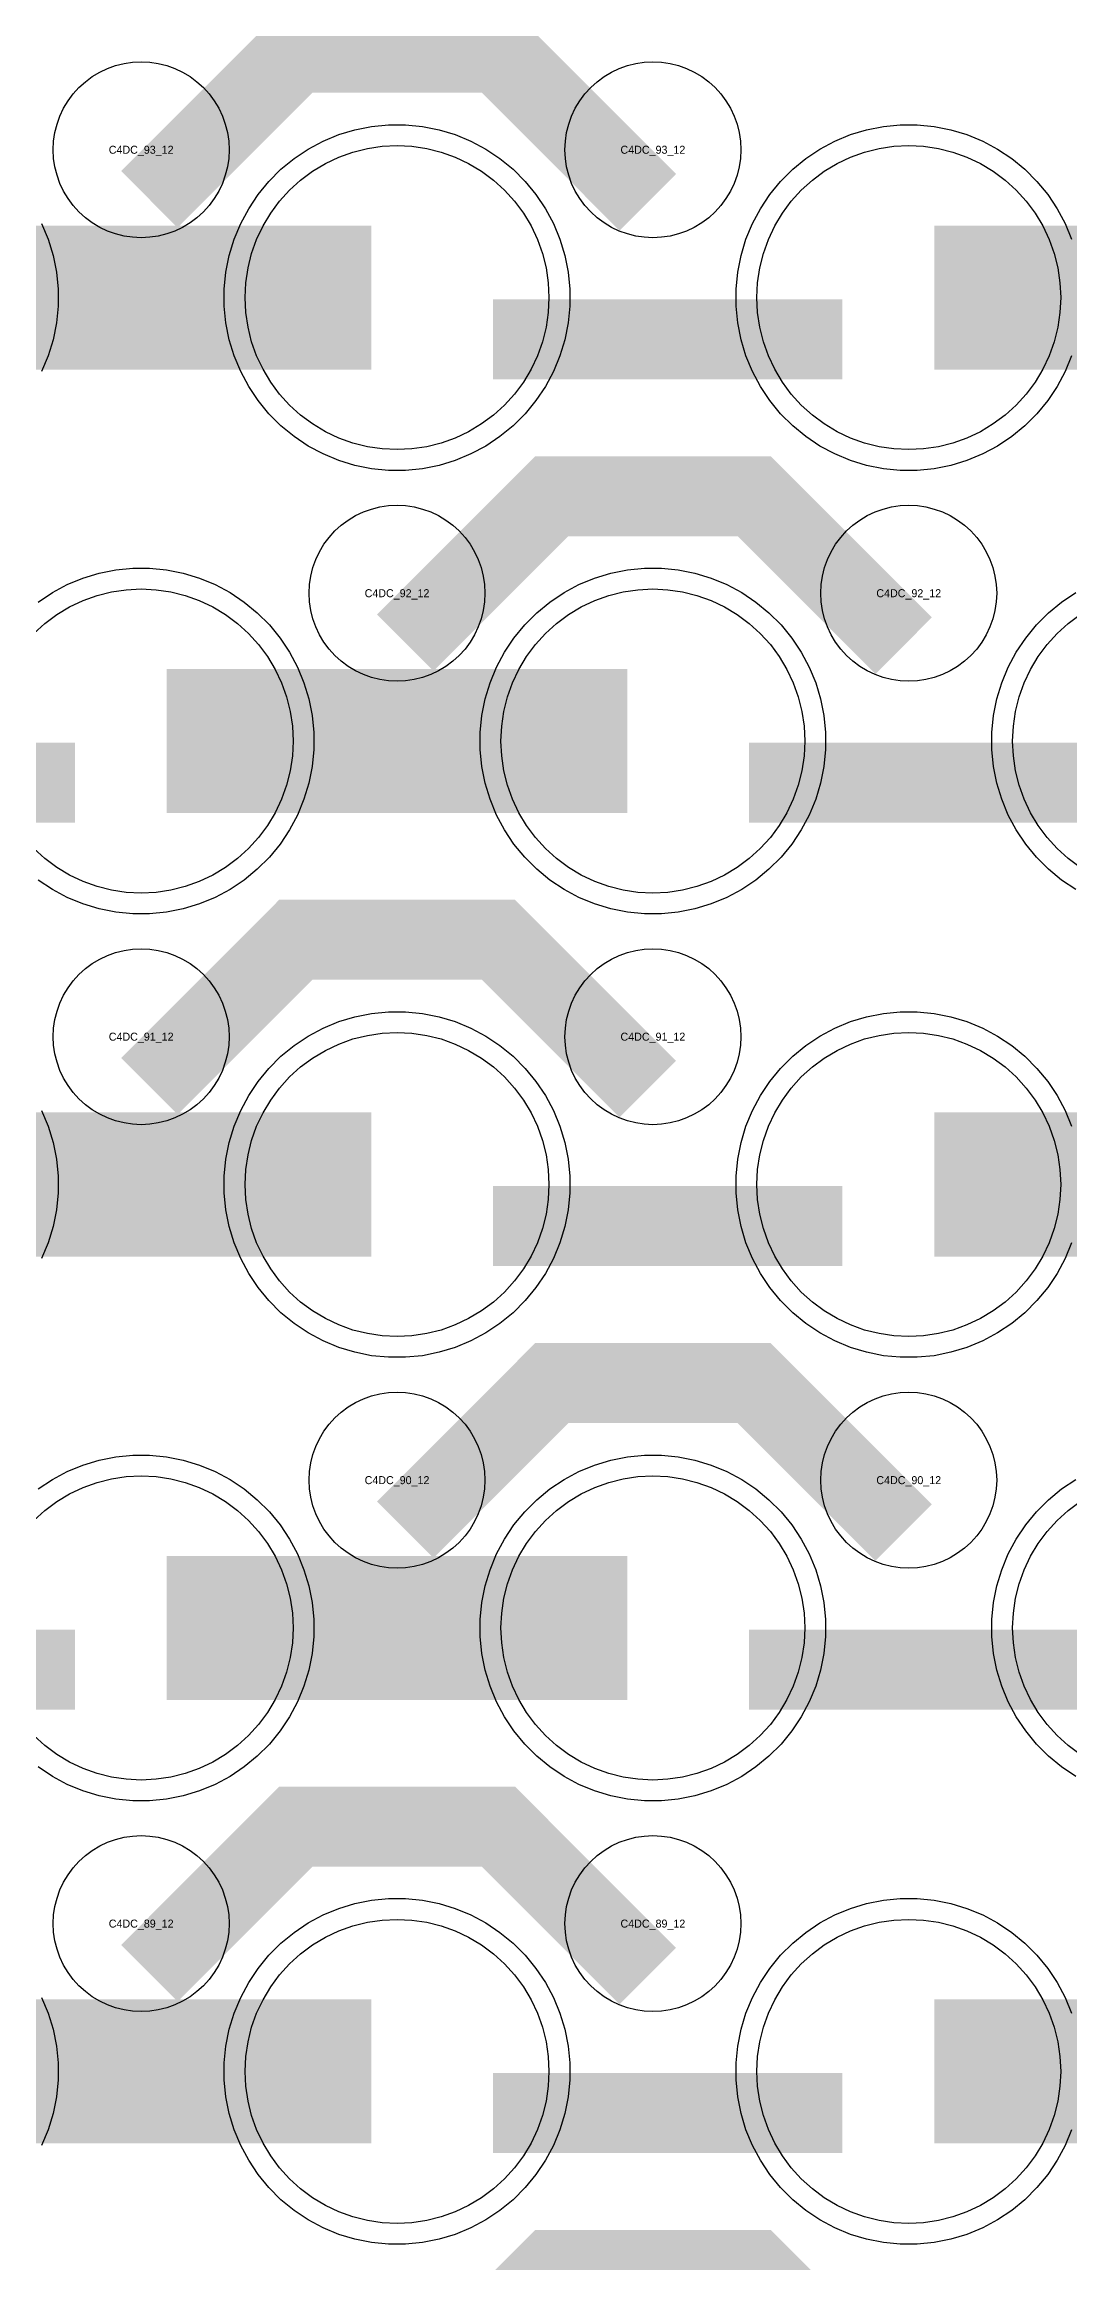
# Model space of a CAD drawing. Extents: x -11880 to 11880, y -14992 to 14992.
# Drawn here: x -8190 to -7870, y -2567 to -1874 of the extents above; entities that cross this region are included whole.
import ezdxf
from ezdxf.enums import TextEntityAlignment as Align

# ---------------------------------------------------------------- set-up
doc = ezdxf.new("R2010")
doc.units = 0
doc.header["$MEASUREMENT"] = 0
for name, color, linetype in [('GDS_775_DT_237', 138, 'CONTINUOUS'), ('RDL1_FS', 34, 'CONTINUOUS'), ('RDL_BS', 160, 'CONTINUOUS')]:
    doc.layers.add(name, color=color, linetype=linetype)

msp = doc.modelspace()

# ---------------------------------------------------------------- linework, layer by layer
at = {"layer": 'RDL1_FS'}
for points in [[(-8080, -2000.614), (-8084.657, -2000.385), (-8089.268, -1999.701), (-8093.791, -1998.569), (-8098.181, -1996.997), (-8102.395, -1995.005), (-8106.395, -1992.607), (-8110.14, -1989.829), (-8113.594, -1986.699), (-8116.724, -1983.245), (-8119.502, -1979.5), (-8121.9, -1975.5), (-8123.892, -1971.286), (-8125.464, -1966.896), (-8126.596, -1962.373), (-8127.28, -1957.762), (-8127.509, -1953.105), (-8127.28, -1948.448), (-8126.596, -1943.837), (-8125.464, -1939.314), (-8123.892, -1934.924), (-8121.9, -1930.71), (-8119.502, -1926.71), (-8116.724, -1922.965), (-8113.594, -1919.511), (-8110.14, -1916.381), (-8106.395, -1913.603), (-8102.395, -1911.205), (-8098.181, -1909.213), (-8093.791, -1907.641), (-8089.268, -1906.509), (-8084.657, -1905.825), (-8080, -1905.596), (-8075.343, -1905.825), (-8070.732, -1906.509), (-8066.209, -1907.641), (-8061.819, -1909.213), (-8057.605, -1911.205), (-8053.605, -1913.603), (-8049.86, -1916.381), (-8046.406, -1919.511), (-8043.276, -1922.965), (-8040.498, -1926.71), (-8038.1, -1930.71), (-8036.108, -1934.924), (-8034.536, -1939.314), (-8033.404, -1943.837), (-8032.72, -1948.448), (-8032.491, -1953.105), (-8032.72, -1957.762), (-8033.404, -1962.373), (-8034.536, -1966.896), (-8036.108, -1971.286), (-8038.1, -1975.5), (-8040.498, -1979.5), (-8043.276, -1983.245), (-8046.406, -1986.699), (-8049.86, -1989.829), (-8053.605, -1992.607), (-8057.605, -1995.005), (-8061.819, -1996.997), (-8066.209, -1998.569), (-8070.732, -1999.701), (-8075.343, -2000.385)], [(-7920, -2000.614), (-7924.657, -2000.385), (-7929.268, -1999.701), (-7933.791, -1998.569), (-7938.181, -1996.997), (-7942.395, -1995.005), (-7946.395, -1992.607), (-7950.14, -1989.829), (-7953.594, -1986.699), (-7956.724, -1983.245), (-7959.502, -1979.5), (-7961.9, -1975.5), (-7963.892, -1971.286), (-7965.464, -1966.896), (-7966.596, -1962.373), (-7967.28, -1957.762), (-7967.509, -1953.105), (-7967.28, -1948.448), (-7966.596, -1943.837), (-7965.464, -1939.314), (-7963.892, -1934.924), (-7961.9, -1930.71), (-7959.502, -1926.71), (-7956.724, -1922.965), (-7953.594, -1919.511), (-7950.14, -1916.381), (-7946.395, -1913.603), (-7942.395, -1911.205), (-7938.181, -1909.213), (-7933.791, -1907.641), (-7929.268, -1906.509), (-7924.657, -1905.825), (-7920, -1905.596), (-7915.343, -1905.825), (-7910.732, -1906.509), (-7906.209, -1907.641), (-7901.819, -1909.213), (-7897.605, -1911.205), (-7893.605, -1913.603), (-7889.86, -1916.381), (-7886.406, -1919.511), (-7883.276, -1922.965), (-7880.498, -1926.71), (-7878.1, -1930.71), (-7876.108, -1934.924), (-7874.536, -1939.314), (-7873.404, -1943.837), (-7872.72, -1948.448), (-7872.491, -1953.105), (-7872.72, -1957.762), (-7873.404, -1962.373), (-7874.536, -1966.896), (-7876.108, -1971.286), (-7878.1, -1975.5), (-7880.498, -1979.5), (-7883.276, -1983.245), (-7886.406, -1986.699), (-7889.86, -1989.829), (-7893.605, -1992.607), (-7897.605, -1995.005), (-7901.819, -1996.997), (-7906.209, -1998.569), (-7910.732, -1999.701), (-7915.343, -2000.385)], [(-8000, -2139.179), (-8004.657, -2138.95), (-8009.268, -2138.266), (-8013.791, -2137.134), (-8018.181, -2135.562), (-8022.395, -2133.57), (-8026.395, -2131.172), (-8030.14, -2128.394), (-8033.594, -2125.264), (-8036.724, -2121.81), (-8039.502, -2118.065), (-8041.9, -2114.065), (-8043.892, -2109.851), (-8045.464, -2105.461), (-8046.596, -2100.938), (-8047.28, -2096.327), (-8047.509, -2091.67), (-8047.28, -2087.013), (-8046.596, -2082.402), (-8045.464, -2077.879), (-8043.892, -2073.489), (-8041.9, -2069.275), (-8039.502, -2065.275), (-8036.724, -2061.53), (-8033.594, -2058.076), (-8030.14, -2054.946), (-8026.395, -2052.168), (-8022.395, -2049.77), (-8018.181, -2047.778), (-8013.791, -2046.206), (-8009.268, -2045.074), (-8004.657, -2044.39), (-8000, -2044.161), (-7995.343, -2044.39), (-7990.732, -2045.074), (-7986.209, -2046.206), (-7981.819, -2047.778), (-7977.605, -2049.77), (-7973.605, -2052.168), (-7969.86, -2054.946), (-7966.406, -2058.076), (-7963.276, -2061.53), (-7960.498, -2065.275), (-7958.1, -2069.275), (-7956.108, -2073.489), (-7954.536, -2077.879), (-7953.404, -2082.402), (-7952.72, -2087.013), (-7952.491, -2091.67), (-7952.72, -2096.327), (-7953.404, -2100.938), (-7954.536, -2105.461), (-7956.108, -2109.851), (-7958.1, -2114.065), (-7960.498, -2118.065), (-7963.276, -2121.81), (-7966.406, -2125.264), (-7969.86, -2128.394), (-7973.605, -2131.172), (-7977.605, -2133.57), (-7981.819, -2135.562), (-7986.209, -2137.134), (-7990.732, -2138.266), (-7995.343, -2138.95)], [(-8080, -2554.869), (-8084.657, -2554.64), (-8089.268, -2553.956), (-8093.791, -2552.824), (-8098.181, -2551.252), (-8102.395, -2549.26), (-8106.395, -2546.862), (-8110.14, -2544.084), (-8113.594, -2540.954), (-8116.724, -2537.5), (-8119.502, -2533.755), (-8121.9, -2529.755), (-8123.892, -2525.541), (-8125.464, -2521.151), (-8126.596, -2516.628), (-8127.28, -2512.017), (-8127.509, -2507.36), (-8127.28, -2502.703), (-8126.596, -2498.092), (-8125.464, -2493.569), (-8123.892, -2489.179), (-8121.9, -2484.965), (-8119.502, -2480.965), (-8116.724, -2477.22), (-8113.594, -2473.766), (-8110.14, -2470.636), (-8106.395, -2467.858), (-8102.395, -2465.46), (-8098.181, -2463.468), (-8093.791, -2461.896), (-8089.268, -2460.764), (-8084.657, -2460.08), (-8080, -2459.851), (-8075.343, -2460.08), (-8070.732, -2460.764), (-8066.209, -2461.896), (-8061.819, -2463.468), (-8057.605, -2465.46), (-8053.605, -2467.858), (-8049.86, -2470.636), (-8046.406, -2473.766), (-8043.276, -2477.22), (-8040.498, -2480.965), (-8038.1, -2484.965), (-8036.108, -2489.179), (-8034.536, -2493.569), (-8033.404, -2498.092), (-8032.72, -2502.703), (-8032.491, -2507.36), (-8032.72, -2512.017), (-8033.404, -2516.628), (-8034.536, -2521.151), (-8036.108, -2525.541), (-8038.1, -2529.755), (-8040.498, -2533.755), (-8043.276, -2537.5), (-8046.406, -2540.954), (-8049.86, -2544.084), (-8053.605, -2546.862), (-8057.605, -2549.26), (-8061.819, -2551.252), (-8066.209, -2552.824), (-8070.732, -2553.956), (-8075.343, -2554.64)], [(-7920, -2554.869), (-7924.657, -2554.64), (-7929.268, -2553.956), (-7933.791, -2552.824), (-7938.181, -2551.252), (-7942.395, -2549.26), (-7946.395, -2546.862), (-7950.14, -2544.084), (-7953.594, -2540.954), (-7956.724, -2537.5), (-7959.502, -2533.755), (-7961.9, -2529.755), (-7963.892, -2525.541), (-7965.464, -2521.151), (-7966.596, -2516.628), (-7967.28, -2512.017), (-7967.509, -2507.36), (-7967.28, -2502.703), (-7966.596, -2498.092), (-7965.464, -2493.569), (-7963.892, -2489.179), (-7961.9, -2484.965), (-7959.502, -2480.965), (-7956.724, -2477.22), (-7953.594, -2473.766), (-7950.14, -2470.636), (-7946.395, -2467.858), (-7942.395, -2465.46), (-7938.181, -2463.468), (-7933.791, -2461.896), (-7929.268, -2460.764), (-7924.657, -2460.08), (-7920, -2459.851), (-7915.343, -2460.08), (-7910.732, -2460.764), (-7906.209, -2461.896), (-7901.819, -2463.468), (-7897.605, -2465.46), (-7893.605, -2467.858), (-7889.86, -2470.636), (-7886.406, -2473.766), (-7883.276, -2477.22), (-7880.498, -2480.965), (-7878.1, -2484.965), (-7876.108, -2489.179), (-7874.536, -2493.569), (-7873.404, -2498.092), (-7872.72, -2502.703), (-7872.491, -2507.36), (-7872.72, -2512.017), (-7873.404, -2516.628), (-7874.536, -2521.151), (-7876.108, -2525.541), (-7878.1, -2529.755), (-7880.498, -2533.755), (-7883.276, -2537.5), (-7886.406, -2540.954), (-7889.86, -2544.084), (-7893.605, -2546.862), (-7897.605, -2549.26), (-7901.819, -2551.252), (-7906.209, -2552.824), (-7910.732, -2553.956), (-7915.343, -2554.64)]]:
    msp.add_lwpolyline(points, close=True, dxfattribs=at)
for points in [[(-8231.998, -1953.105, 45, 45, 0), (-8159.998, -1953.105, 45, 45, 0)], [(-8159.998, -1953.105, 45, 45, 0), (-8087.998, -1953.105, 45, 45, 0)], [(-7911.998, -1953.105, 45, 45, 0), (-7839.998, -1953.105, 45, 45, 0)], [(-8151.998, -2091.67, 45, 45, 0), (-8079.998, -2091.67, 45, 45, 0)], [(-8079.998, -2091.67, 45, 45, 0), (-8007.998, -2091.67, 45, 45, 0)], [(-8231.998, -2507.36, 45, 45, 0), (-8159.998, -2507.36, 45, 45, 0)], [(-8159.998, -2507.36, 45, 45, 0), (-8087.998, -2507.36, 45, 45, 0)], [(-7911.998, -2507.36, 45, 45, 0), (-7839.998, -2507.36, 45, 45, 0)]]:
    msp.add_lwpolyline(points, format="xyseb", dxfattribs=at)
for points in [[(-8193.594, -2058.076), (-8190.14, -2054.946), (-8186.395, -2052.168), (-8182.395, -2049.77), (-8178.181, -2047.778), (-8173.791, -2046.206), (-8169.268, -2045.074), (-8164.657, -2044.39), (-8160, -2044.161), (-8155.343, -2044.39), (-8150.732, -2045.074), (-8146.209, -2046.206), (-8141.819, -2047.778), (-8137.605, -2049.77), (-8133.605, -2052.168), (-8129.86, -2054.946), (-8126.406, -2058.076), (-8123.276, -2061.53), (-8120.498, -2065.275), (-8118.1, -2069.275), (-8116.108, -2073.489), (-8114.536, -2077.879), (-8113.404, -2082.402), (-8112.72, -2087.013), (-8112.491, -2091.67), (-8112.72, -2096.327), (-8113.404, -2100.938), (-8114.536, -2105.461), (-8116.108, -2109.851), (-8118.1, -2114.065), (-8120.498, -2118.065), (-8123.276, -2121.81), (-8126.406, -2125.264), (-8129.86, -2128.394), (-8133.605, -2131.172), (-8137.605, -2133.57), (-8141.819, -2135.562), (-8146.209, -2137.134), (-8150.732, -2138.266), (-8155.343, -2138.95), (-8160, -2139.179), (-8164.657, -2138.95), (-8169.268, -2138.266), (-8173.791, -2137.134), (-8178.181, -2135.562), (-8182.395, -2133.57), (-8186.395, -2131.172), (-8190.14, -2128.394), (-8193.594, -2125.264)], [(-7866.395, -2131.172), (-7870.14, -2128.394), (-7873.594, -2125.264), (-7876.724, -2121.81), (-7879.502, -2118.065), (-7881.9, -2114.065), (-7883.892, -2109.851), (-7885.464, -2105.461), (-7886.596, -2100.938), (-7887.28, -2096.327), (-7887.509, -2091.67), (-7887.28, -2087.013), (-7886.596, -2082.402), (-7885.464, -2077.879), (-7883.892, -2073.489), (-7881.9, -2069.275), (-7879.502, -2065.275), (-7876.724, -2061.53), (-7873.594, -2058.076), (-7870.14, -2054.946), (-7866.395, -2052.168)]]:
    msp.add_lwpolyline(points, dxfattribs=at)
at = {"layer": 'RDL1_FS', "color": 11, "true_color": 0xf27172}
for points in [[(-8080, -2277.744), (-8084.657, -2277.515), (-8089.268, -2276.831), (-8093.791, -2275.699), (-8098.181, -2274.127), (-8102.395, -2272.135), (-8106.395, -2269.737), (-8110.14, -2266.959), (-8113.594, -2263.829), (-8116.724, -2260.375), (-8119.502, -2256.63), (-8121.9, -2252.63), (-8123.892, -2248.416), (-8125.464, -2244.026), (-8126.596, -2239.503), (-8127.28, -2234.892), (-8127.509, -2230.235), (-8127.28, -2225.578), (-8126.596, -2220.967), (-8125.464, -2216.444), (-8123.892, -2212.054), (-8121.9, -2207.84), (-8119.502, -2203.84), (-8116.724, -2200.095), (-8113.594, -2196.641), (-8110.14, -2193.511), (-8106.395, -2190.733), (-8102.395, -2188.335), (-8098.181, -2186.343), (-8093.791, -2184.771), (-8089.268, -2183.639), (-8084.657, -2182.955), (-8080, -2182.726), (-8075.343, -2182.955), (-8070.732, -2183.639), (-8066.209, -2184.771), (-8061.819, -2186.343), (-8057.605, -2188.335), (-8053.605, -2190.733), (-8049.86, -2193.511), (-8046.406, -2196.641), (-8043.276, -2200.095), (-8040.498, -2203.84), (-8038.1, -2207.84), (-8036.108, -2212.054), (-8034.536, -2216.444), (-8033.404, -2220.967), (-8032.72, -2225.578), (-8032.491, -2230.235), (-8032.72, -2234.892), (-8033.404, -2239.503), (-8034.536, -2244.026), (-8036.108, -2248.416), (-8038.1, -2252.63), (-8040.498, -2256.63), (-8043.276, -2260.375), (-8046.406, -2263.829), (-8049.86, -2266.959), (-8053.605, -2269.737), (-8057.605, -2272.135), (-8061.819, -2274.127), (-8066.209, -2275.699), (-8070.732, -2276.831), (-8075.343, -2277.515)], [(-7920, -2277.744), (-7924.657, -2277.515), (-7929.268, -2276.831), (-7933.791, -2275.699), (-7938.181, -2274.127), (-7942.395, -2272.135), (-7946.395, -2269.737), (-7950.14, -2266.959), (-7953.594, -2263.829), (-7956.724, -2260.375), (-7959.502, -2256.63), (-7961.9, -2252.63), (-7963.892, -2248.416), (-7965.464, -2244.026), (-7966.596, -2239.503), (-7967.28, -2234.892), (-7967.509, -2230.235), (-7967.28, -2225.578), (-7966.596, -2220.967), (-7965.464, -2216.444), (-7963.892, -2212.054), (-7961.9, -2207.84), (-7959.502, -2203.84), (-7956.724, -2200.095), (-7953.594, -2196.641), (-7950.14, -2193.511), (-7946.395, -2190.733), (-7942.395, -2188.335), (-7938.181, -2186.343), (-7933.791, -2184.771), (-7929.268, -2183.639), (-7924.657, -2182.955), (-7920, -2182.726), (-7915.343, -2182.955), (-7910.732, -2183.639), (-7906.209, -2184.771), (-7901.819, -2186.343), (-7897.605, -2188.335), (-7893.605, -2190.733), (-7889.86, -2193.511), (-7886.406, -2196.641), (-7883.276, -2200.095), (-7880.498, -2203.84), (-7878.1, -2207.84), (-7876.108, -2212.054), (-7874.536, -2216.444), (-7873.404, -2220.967), (-7872.72, -2225.578), (-7872.491, -2230.235), (-7872.72, -2234.892), (-7873.404, -2239.503), (-7874.536, -2244.026), (-7876.108, -2248.416), (-7878.1, -2252.63), (-7880.498, -2256.63), (-7883.276, -2260.375), (-7886.406, -2263.829), (-7889.86, -2266.959), (-7893.605, -2269.737), (-7897.605, -2272.135), (-7901.819, -2274.127), (-7906.209, -2275.699), (-7910.732, -2276.831), (-7915.343, -2277.515)], [(-8000, -2416.309), (-8004.657, -2416.08), (-8009.268, -2415.396), (-8013.791, -2414.264), (-8018.181, -2412.692), (-8022.395, -2410.7), (-8026.395, -2408.302), (-8030.14, -2405.524), (-8033.594, -2402.394), (-8036.724, -2398.94), (-8039.502, -2395.195), (-8041.9, -2391.195), (-8043.892, -2386.981), (-8045.464, -2382.591), (-8046.596, -2378.068), (-8047.28, -2373.457), (-8047.509, -2368.8), (-8047.28, -2364.143), (-8046.596, -2359.532), (-8045.464, -2355.009), (-8043.892, -2350.619), (-8041.9, -2346.405), (-8039.502, -2342.405), (-8036.724, -2338.66), (-8033.594, -2335.206), (-8030.14, -2332.076), (-8026.395, -2329.298), (-8022.395, -2326.9), (-8018.181, -2324.908), (-8013.791, -2323.336), (-8009.268, -2322.204), (-8004.657, -2321.52), (-8000, -2321.291), (-7995.343, -2321.52), (-7990.732, -2322.204), (-7986.209, -2323.336), (-7981.819, -2324.908), (-7977.605, -2326.9), (-7973.605, -2329.298), (-7969.86, -2332.076), (-7966.406, -2335.206), (-7963.276, -2338.66), (-7960.498, -2342.405), (-7958.1, -2346.405), (-7956.108, -2350.619), (-7954.536, -2355.009), (-7953.404, -2359.532), (-7952.72, -2364.143), (-7952.491, -2368.8), (-7952.72, -2373.457), (-7953.404, -2378.068), (-7954.536, -2382.591), (-7956.108, -2386.981), (-7958.1, -2391.195), (-7960.498, -2395.195), (-7963.276, -2398.94), (-7966.406, -2402.394), (-7969.86, -2405.524), (-7973.605, -2408.302), (-7977.605, -2410.7), (-7981.819, -2412.692), (-7986.209, -2414.264), (-7990.732, -2415.396), (-7995.343, -2416.08)]]:
    msp.add_lwpolyline(points, close=True, dxfattribs=at)
for points in [[(-8231.998, -2230.235, 45, 45, 0), (-8159.998, -2230.235, 45, 45, 0)], [(-8159.998, -2230.235, 45, 45, 0), (-8087.998, -2230.235, 45, 45, 0)], [(-7911.998, -2230.235, 45, 45, 0), (-7839.998, -2230.235, 45, 45, 0)], [(-8151.998, -2368.8, 45, 45, 0), (-8079.998, -2368.8, 45, 45, 0)], [(-8079.998, -2368.8, 45, 45, 0), (-8007.998, -2368.8, 45, 45, 0)]]:
    msp.add_lwpolyline(points, format="xyseb", dxfattribs=at)
for points in [[(-8193.594, -2335.206), (-8190.14, -2332.076), (-8186.395, -2329.298), (-8182.395, -2326.9), (-8178.181, -2324.908), (-8173.791, -2323.336), (-8169.268, -2322.204), (-8164.657, -2321.52), (-8160, -2321.291), (-8155.343, -2321.52), (-8150.732, -2322.204), (-8146.209, -2323.336), (-8141.819, -2324.908), (-8137.605, -2326.9), (-8133.605, -2329.298), (-8129.86, -2332.076), (-8126.406, -2335.206), (-8123.276, -2338.66), (-8120.498, -2342.405), (-8118.1, -2346.405), (-8116.108, -2350.619), (-8114.536, -2355.009), (-8113.404, -2359.532), (-8112.72, -2364.143), (-8112.491, -2368.8), (-8112.72, -2373.457), (-8113.404, -2378.068), (-8114.536, -2382.591), (-8116.108, -2386.981), (-8118.1, -2391.195), (-8120.498, -2395.195), (-8123.276, -2398.94), (-8126.406, -2402.394), (-8129.86, -2405.524), (-8133.605, -2408.302), (-8137.605, -2410.7), (-8141.819, -2412.692), (-8146.209, -2414.264), (-8150.732, -2415.396), (-8155.343, -2416.08), (-8160, -2416.309), (-8164.657, -2416.08), (-8169.268, -2415.396), (-8173.791, -2414.264), (-8178.181, -2412.692), (-8182.395, -2410.7), (-8186.395, -2408.302), (-8190.14, -2405.524), (-8193.594, -2402.394)], [(-7866.395, -2408.302), (-7870.14, -2405.524), (-7873.594, -2402.394), (-7876.724, -2398.94), (-7879.502, -2395.195), (-7881.9, -2391.195), (-7883.892, -2386.981), (-7885.464, -2382.591), (-7886.596, -2378.068), (-7887.28, -2373.457), (-7887.509, -2368.8), (-7887.28, -2364.143), (-7886.596, -2359.532), (-7885.464, -2355.009), (-7883.892, -2350.619), (-7881.9, -2346.405), (-7879.502, -2342.405), (-7876.724, -2338.66), (-7873.594, -2335.206), (-7870.14, -2332.076), (-7866.395, -2329.298)]]:
    msp.add_lwpolyline(points, dxfattribs=at)
at = {"layer": 'RDL_BS'}
for points in [[(-8157.438, -1922.419, 25, 25, 0), (-8111.623, -1876.604, 25, 25, 0), (-8078.07, -1876.604, 25, 25, 0)], [(-8001.599, -1923.318, 25, 25, 0), (-8048.313, -1876.604, 25, 25, 0), (-8078.071, -1876.604, 25, 25, 0)], [(-8049.984, -1966.118, 25, 25, 0), (-7940.719, -1966.118, 25, 25, 0)], [(-8077.438, -2060.984, 25, 25, 0), (-8031.623, -2015.169, 25, 25, 0), (-7998.07, -2015.169, 25, 25, 0)], [(-7921.599, -2061.883, 25, 25, 0), (-7968.313, -2015.169, 25, 25, 0), (-7998.071, -2015.169, 25, 25, 0)], [(-8289.984, -2104.683, 25, 25, 0), (-8180.719, -2104.683, 25, 25, 0)], [(-7969.984, -2104.683, 25, 25, 0), (-7860.719, -2104.683, 25, 25, 0)], [(-8157.438, -2199.549, 25, 25, 0), (-8111.623, -2153.734, 25, 25, 0), (-8078.07, -2153.734, 25, 25, 0)], [(-8001.599, -2200.448, 25, 25, 0), (-8048.313, -2153.734, 25, 25, 0), (-8078.071, -2153.734, 25, 25, 0)], [(-8077.438, -2338.114, 25, 25, 0), (-8031.623, -2292.299, 25, 25, 0), (-7998.07, -2292.299, 25, 25, 0)], [(-7921.599, -2339.013, 25, 25, 0), (-7968.313, -2292.299, 25, 25, 0), (-7998.071, -2292.299, 25, 25, 0)], [(-8157.438, -2476.674, 25, 25, 0), (-8111.623, -2430.859, 25, 25, 0), (-8078.07, -2430.859, 25, 25, 0)], [(-8001.599, -2477.573, 25, 25, 0), (-8048.313, -2430.859, 25, 25, 0), (-8078.071, -2430.859, 25, 25, 0)], [(-8049.984, -2520.373, 25, 25, 0), (-7940.719, -2520.373, 25, 25, 0)], [(-8077.438, -2615.239, 25, 25, 0), (-8031.623, -2569.424, 25, 25, 0), (-7998.07, -2569.424, 25, 25, 0)], [(-7921.599, -2616.138, 25, 25, 0), (-7968.313, -2569.424, 25, 25, 0), (-7998.071, -2569.424, 25, 25, 0)]]:
    msp.add_lwpolyline(points, format="xyseb", dxfattribs=at)
for points in [[(-8160, -1934.411), (-8162.693, -1934.279), (-8165.365, -1933.883), (-8167.984, -1933.226), (-8170.519, -1932.319), (-8172.956, -1931.167), (-8175.28, -1929.774), (-8177.443, -1928.171), (-8179.442, -1926.359), (-8181.254, -1924.36), (-8182.857, -1922.197), (-8184.25, -1919.873), (-8185.402, -1917.436), (-8186.309, -1914.901), (-8186.966, -1912.282), (-8187.362, -1909.61), (-8187.494, -1906.917), (-8187.362, -1904.224), (-8186.966, -1901.552), (-8186.309, -1898.933), (-8185.402, -1896.398), (-8184.25, -1893.961), (-8182.857, -1891.637), (-8181.254, -1889.474), (-8179.442, -1887.475), (-8177.443, -1885.663), (-8175.28, -1884.06), (-8172.956, -1882.667), (-8170.519, -1881.515), (-8167.984, -1880.608), (-8165.365, -1879.951), (-8162.693, -1879.555), (-8160, -1879.423), (-8157.307, -1879.555), (-8154.635, -1879.951), (-8152.016, -1880.608), (-8149.481, -1881.515), (-8147.044, -1882.667), (-8144.72, -1884.06), (-8142.557, -1885.663), (-8140.558, -1887.475), (-8138.746, -1889.474), (-8137.143, -1891.637), (-8135.75, -1893.961), (-8134.598, -1896.398), (-8133.691, -1898.933), (-8133.034, -1901.552), (-8132.638, -1904.224), (-8132.506, -1906.917), (-8132.638, -1909.61), (-8133.034, -1912.282), (-8133.691, -1914.901), (-8134.598, -1917.436), (-8135.75, -1919.873), (-8137.143, -1922.197), (-8138.746, -1924.36), (-8140.558, -1926.359), (-8142.557, -1928.171), (-8144.72, -1929.774), (-8147.044, -1931.167), (-8149.481, -1932.319), (-8152.016, -1933.226), (-8154.635, -1933.883), (-8157.307, -1934.279)], [(-8000, -1934.411), (-8002.693, -1934.279), (-8005.365, -1933.883), (-8007.984, -1933.226), (-8010.519, -1932.319), (-8012.956, -1931.167), (-8015.28, -1929.774), (-8017.443, -1928.171), (-8019.442, -1926.359), (-8021.254, -1924.36), (-8022.857, -1922.197), (-8024.25, -1919.873), (-8025.402, -1917.436), (-8026.309, -1914.901), (-8026.966, -1912.282), (-8027.362, -1909.61), (-8027.494, -1906.917), (-8027.362, -1904.224), (-8026.966, -1901.552), (-8026.309, -1898.933), (-8025.402, -1896.398), (-8024.25, -1893.961), (-8022.857, -1891.637), (-8021.254, -1889.474), (-8019.442, -1887.475), (-8017.443, -1885.663), (-8015.28, -1884.06), (-8012.956, -1882.667), (-8010.519, -1881.515), (-8007.984, -1880.608), (-8005.365, -1879.951), (-8002.693, -1879.555), (-8000, -1879.423), (-7997.307, -1879.555), (-7994.635, -1879.951), (-7992.016, -1880.608), (-7989.481, -1881.515), (-7987.044, -1882.667), (-7984.72, -1884.06), (-7982.557, -1885.663), (-7980.558, -1887.475), (-7978.746, -1889.474), (-7977.143, -1891.637), (-7975.75, -1893.961), (-7974.598, -1896.398), (-7973.691, -1898.933), (-7973.034, -1901.552), (-7972.638, -1904.224), (-7972.506, -1906.917), (-7972.638, -1909.61), (-7973.034, -1912.282), (-7973.691, -1914.901), (-7974.598, -1917.436), (-7975.75, -1919.873), (-7977.143, -1922.197), (-7978.746, -1924.36), (-7980.558, -1926.359), (-7982.557, -1928.171), (-7984.72, -1929.774), (-7987.044, -1931.167), (-7989.481, -1932.319), (-7992.016, -1933.226), (-7994.635, -1933.883), (-7997.307, -1934.279)], [(-8082.644, -2007.105), (-8087.938, -2006.588), (-8093.165, -2005.542), (-8098.205, -2004.011), (-8103.115, -2001.98), (-8107.777, -1999.488), (-8112.191, -1996.541), (-8116.292, -1993.179), (-8120.074, -1989.397), (-8123.436, -1985.296), (-8126.383, -1980.882), (-8128.875, -1976.22), (-8130.906, -1971.31), (-8132.437, -1966.27), (-8133.483, -1961.043), (-8134, -1955.749), (-8134, -1950.461), (-8133.483, -1945.167), (-8132.437, -1939.94), (-8130.906, -1934.9), (-8128.875, -1929.99), (-8126.383, -1925.328), (-8123.436, -1920.914), (-8120.074, -1916.813), (-8116.292, -1913.031), (-8112.191, -1909.669), (-8107.777, -1906.722), (-8103.115, -1904.23), (-8098.205, -1902.199), (-8093.165, -1900.668), (-8087.938, -1899.622), (-8082.644, -1899.105), (-8077.356, -1899.105), (-8072.062, -1899.622), (-8066.835, -1900.668), (-8061.795, -1902.199), (-8056.885, -1904.23), (-8052.223, -1906.722), (-8047.809, -1909.669), (-8043.708, -1913.031), (-8039.926, -1916.813), (-8036.564, -1920.914), (-8033.617, -1925.328), (-8031.125, -1929.99), (-8029.094, -1934.9), (-8027.563, -1939.94), (-8026.517, -1945.167), (-8026, -1950.461), (-8026, -1955.749), (-8026.517, -1961.043), (-8027.563, -1966.27), (-8029.094, -1971.31), (-8031.125, -1976.22), (-8033.617, -1980.882), (-8036.564, -1985.296), (-8039.926, -1989.397), (-8043.708, -1993.179), (-8047.809, -1996.541), (-8052.223, -1999.488), (-8056.885, -2001.98), (-8061.795, -2004.011), (-8066.835, -2005.542), (-8072.062, -2006.588), (-8077.356, -2007.105)], [(-8080, -2072.976), (-8082.693, -2072.844), (-8085.365, -2072.448), (-8087.984, -2071.791), (-8090.519, -2070.884), (-8092.956, -2069.732), (-8095.28, -2068.339), (-8097.443, -2066.736), (-8099.442, -2064.924), (-8101.254, -2062.925), (-8102.857, -2060.762), (-8104.25, -2058.438), (-8105.402, -2056.001), (-8106.309, -2053.466), (-8106.966, -2050.847), (-8107.362, -2048.175), (-8107.494, -2045.482), (-8107.362, -2042.789), (-8106.966, -2040.117), (-8106.309, -2037.498), (-8105.402, -2034.963), (-8104.25, -2032.526), (-8102.857, -2030.202), (-8101.254, -2028.039), (-8099.442, -2026.04), (-8097.443, -2024.228), (-8095.28, -2022.625), (-8092.956, -2021.232), (-8090.519, -2020.08), (-8087.984, -2019.173), (-8085.365, -2018.516), (-8082.693, -2018.12), (-8080, -2017.988), (-8077.307, -2018.12), (-8074.635, -2018.516), (-8072.016, -2019.173), (-8069.481, -2020.08), (-8067.044, -2021.232), (-8064.72, -2022.625), (-8062.557, -2024.228), (-8060.558, -2026.04), (-8058.746, -2028.039), (-8057.143, -2030.202), (-8055.75, -2032.526), (-8054.598, -2034.963), (-8053.691, -2037.498), (-8053.034, -2040.117), (-8052.638, -2042.789), (-8052.506, -2045.482), (-8052.638, -2048.175), (-8053.034, -2050.847), (-8053.691, -2053.466), (-8054.598, -2056.001), (-8055.75, -2058.438), (-8057.143, -2060.762), (-8058.746, -2062.925), (-8060.558, -2064.924), (-8062.557, -2066.736), (-8064.72, -2068.339), (-8067.044, -2069.732), (-8069.481, -2070.884), (-8072.016, -2071.791), (-8074.635, -2072.448), (-8077.307, -2072.844)], [(-7920, -2072.976), (-7922.693, -2072.844), (-7925.365, -2072.448), (-7927.984, -2071.791), (-7930.519, -2070.884), (-7932.956, -2069.732), (-7935.28, -2068.339), (-7937.443, -2066.736), (-7939.442, -2064.924), (-7941.254, -2062.925), (-7942.857, -2060.762), (-7944.25, -2058.438), (-7945.402, -2056.001), (-7946.309, -2053.466), (-7946.966, -2050.847), (-7947.362, -2048.175), (-7947.494, -2045.482), (-7947.362, -2042.789), (-7946.966, -2040.117), (-7946.309, -2037.498), (-7945.402, -2034.963), (-7944.25, -2032.526), (-7942.857, -2030.202), (-7941.254, -2028.039), (-7939.442, -2026.04), (-7937.443, -2024.228), (-7935.28, -2022.625), (-7932.956, -2021.232), (-7930.519, -2020.08), (-7927.984, -2019.173), (-7925.365, -2018.516), (-7922.693, -2018.12), (-7920, -2017.988), (-7917.307, -2018.12), (-7914.635, -2018.516), (-7912.016, -2019.173), (-7909.481, -2020.08), (-7907.044, -2021.232), (-7904.72, -2022.625), (-7902.557, -2024.228), (-7900.558, -2026.04), (-7898.746, -2028.039), (-7897.143, -2030.202), (-7895.75, -2032.526), (-7894.598, -2034.963), (-7893.691, -2037.498), (-7893.034, -2040.117), (-7892.638, -2042.789), (-7892.506, -2045.482), (-7892.638, -2048.175), (-7893.034, -2050.847), (-7893.691, -2053.466), (-7894.598, -2056.001), (-7895.75, -2058.438), (-7897.143, -2060.762), (-7898.746, -2062.925), (-7900.558, -2064.924), (-7902.557, -2066.736), (-7904.72, -2068.339), (-7907.044, -2069.732), (-7909.481, -2070.884), (-7912.016, -2071.791), (-7914.635, -2072.448), (-7917.307, -2072.844)], [(-8002.644, -2145.67), (-8007.938, -2145.153), (-8013.165, -2144.107), (-8018.205, -2142.576), (-8023.115, -2140.545), (-8027.777, -2138.053), (-8032.191, -2135.106), (-8036.292, -2131.744), (-8040.074, -2127.962), (-8043.436, -2123.861), (-8046.383, -2119.447), (-8048.875, -2114.785), (-8050.906, -2109.875), (-8052.437, -2104.835), (-8053.483, -2099.608), (-8054, -2094.314), (-8054, -2089.026), (-8053.483, -2083.732), (-8052.437, -2078.505), (-8050.906, -2073.465), (-8048.875, -2068.555), (-8046.383, -2063.893), (-8043.436, -2059.479), (-8040.074, -2055.378), (-8036.292, -2051.596), (-8032.191, -2048.234), (-8027.777, -2045.287), (-8023.115, -2042.795), (-8018.205, -2040.764), (-8013.165, -2039.233), (-8007.938, -2038.187), (-8002.644, -2037.67), (-7997.356, -2037.67), (-7992.062, -2038.187), (-7986.835, -2039.233), (-7981.795, -2040.764), (-7976.885, -2042.795), (-7972.223, -2045.287), (-7967.809, -2048.234), (-7963.708, -2051.596), (-7959.926, -2055.378), (-7956.564, -2059.479), (-7953.617, -2063.893), (-7951.125, -2068.555), (-7949.094, -2073.465), (-7947.563, -2078.505), (-7946.517, -2083.732), (-7946, -2089.026), (-7946, -2094.314), (-7946.517, -2099.608), (-7947.563, -2104.835), (-7949.094, -2109.875), (-7951.125, -2114.785), (-7953.617, -2119.447), (-7956.564, -2123.861), (-7959.926, -2127.962), (-7963.708, -2131.744), (-7967.809, -2135.106), (-7972.223, -2138.053), (-7976.885, -2140.545), (-7981.795, -2142.576), (-7986.835, -2144.107), (-7992.062, -2145.153), (-7997.356, -2145.67)], [(-8160, -2211.541), (-8162.693, -2211.409), (-8165.365, -2211.013), (-8167.984, -2210.356), (-8170.519, -2209.449), (-8172.956, -2208.297), (-8175.28, -2206.904), (-8177.443, -2205.301), (-8179.442, -2203.489), (-8181.254, -2201.49), (-8182.857, -2199.327), (-8184.25, -2197.003), (-8185.402, -2194.566), (-8186.309, -2192.031), (-8186.966, -2189.412), (-8187.362, -2186.74), (-8187.494, -2184.047), (-8187.362, -2181.354), (-8186.966, -2178.682), (-8186.309, -2176.063), (-8185.402, -2173.528), (-8184.25, -2171.091), (-8182.857, -2168.767), (-8181.254, -2166.604), (-8179.442, -2164.605), (-8177.443, -2162.793), (-8175.28, -2161.19), (-8172.956, -2159.797), (-8170.519, -2158.645), (-8167.984, -2157.738), (-8165.365, -2157.081), (-8162.693, -2156.685), (-8160, -2156.553), (-8157.307, -2156.685), (-8154.635, -2157.081), (-8152.016, -2157.738), (-8149.481, -2158.645), (-8147.044, -2159.797), (-8144.72, -2161.19), (-8142.557, -2162.793), (-8140.558, -2164.605), (-8138.746, -2166.604), (-8137.143, -2168.767), (-8135.75, -2171.091), (-8134.598, -2173.528), (-8133.691, -2176.063), (-8133.034, -2178.682), (-8132.638, -2181.354), (-8132.506, -2184.047), (-8132.638, -2186.74), (-8133.034, -2189.412), (-8133.691, -2192.031), (-8134.598, -2194.566), (-8135.75, -2197.003), (-8137.143, -2199.327), (-8138.746, -2201.49), (-8140.558, -2203.489), (-8142.557, -2205.301), (-8144.72, -2206.904), (-8147.044, -2208.297), (-8149.481, -2209.449), (-8152.016, -2210.356), (-8154.635, -2211.013), (-8157.307, -2211.409)], [(-8000, -2211.541), (-8002.693, -2211.409), (-8005.365, -2211.013), (-8007.984, -2210.356), (-8010.519, -2209.449), (-8012.956, -2208.297), (-8015.28, -2206.904), (-8017.443, -2205.301), (-8019.442, -2203.489), (-8021.254, -2201.49), (-8022.857, -2199.327), (-8024.25, -2197.003), (-8025.402, -2194.566), (-8026.309, -2192.031), (-8026.966, -2189.412), (-8027.362, -2186.74), (-8027.494, -2184.047), (-8027.362, -2181.354), (-8026.966, -2178.682), (-8026.309, -2176.063), (-8025.402, -2173.528), (-8024.25, -2171.091), (-8022.857, -2168.767), (-8021.254, -2166.604), (-8019.442, -2164.605), (-8017.443, -2162.793), (-8015.28, -2161.19), (-8012.956, -2159.797), (-8010.519, -2158.645), (-8007.984, -2157.738), (-8005.365, -2157.081), (-8002.693, -2156.685), (-8000, -2156.553), (-7997.307, -2156.685), (-7994.635, -2157.081), (-7992.016, -2157.738), (-7989.481, -2158.645), (-7987.044, -2159.797), (-7984.72, -2161.19), (-7982.557, -2162.793), (-7980.558, -2164.605), (-7978.746, -2166.604), (-7977.143, -2168.767), (-7975.75, -2171.091), (-7974.598, -2173.528), (-7973.691, -2176.063), (-7973.034, -2178.682), (-7972.638, -2181.354), (-7972.506, -2184.047), (-7972.638, -2186.74), (-7973.034, -2189.412), (-7973.691, -2192.031), (-7974.598, -2194.566), (-7975.75, -2197.003), (-7977.143, -2199.327), (-7978.746, -2201.49), (-7980.558, -2203.489), (-7982.557, -2205.301), (-7984.72, -2206.904), (-7987.044, -2208.297), (-7989.481, -2209.449), (-7992.016, -2210.356), (-7994.635, -2211.013), (-7997.307, -2211.409)], [(-8080, -2350.106), (-8082.693, -2349.974), (-8085.365, -2349.578), (-8087.984, -2348.921), (-8090.519, -2348.014), (-8092.956, -2346.862), (-8095.28, -2345.469), (-8097.443, -2343.866), (-8099.442, -2342.054), (-8101.254, -2340.055), (-8102.857, -2337.892), (-8104.25, -2335.568), (-8105.402, -2333.131), (-8106.309, -2330.596), (-8106.966, -2327.977), (-8107.362, -2325.305), (-8107.494, -2322.612), (-8107.362, -2319.919), (-8106.966, -2317.247), (-8106.309, -2314.628), (-8105.402, -2312.093), (-8104.25, -2309.656), (-8102.857, -2307.332), (-8101.254, -2305.169), (-8099.442, -2303.17), (-8097.443, -2301.358), (-8095.28, -2299.755), (-8092.956, -2298.362), (-8090.519, -2297.21), (-8087.984, -2296.303), (-8085.365, -2295.646), (-8082.693, -2295.25), (-8080, -2295.118), (-8077.307, -2295.25), (-8074.635, -2295.646), (-8072.016, -2296.303), (-8069.481, -2297.21), (-8067.044, -2298.362), (-8064.72, -2299.755), (-8062.557, -2301.358), (-8060.558, -2303.17), (-8058.746, -2305.169), (-8057.143, -2307.332), (-8055.75, -2309.656), (-8054.598, -2312.093), (-8053.691, -2314.628), (-8053.034, -2317.247), (-8052.638, -2319.919), (-8052.506, -2322.612), (-8052.638, -2325.305), (-8053.034, -2327.977), (-8053.691, -2330.596), (-8054.598, -2333.131), (-8055.75, -2335.568), (-8057.143, -2337.892), (-8058.746, -2340.055), (-8060.558, -2342.054), (-8062.557, -2343.866), (-8064.72, -2345.469), (-8067.044, -2346.862), (-8069.481, -2348.014), (-8072.016, -2348.921), (-8074.635, -2349.578), (-8077.307, -2349.974)], [(-7920, -2350.106), (-7922.693, -2349.974), (-7925.365, -2349.578), (-7927.984, -2348.921), (-7930.519, -2348.014), (-7932.956, -2346.862), (-7935.28, -2345.469), (-7937.443, -2343.866), (-7939.442, -2342.054), (-7941.254, -2340.055), (-7942.857, -2337.892), (-7944.25, -2335.568), (-7945.402, -2333.131), (-7946.309, -2330.596), (-7946.966, -2327.977), (-7947.362, -2325.305), (-7947.494, -2322.612), (-7947.362, -2319.919), (-7946.966, -2317.247), (-7946.309, -2314.628), (-7945.402, -2312.093), (-7944.25, -2309.656), (-7942.857, -2307.332), (-7941.254, -2305.169), (-7939.442, -2303.17), (-7937.443, -2301.358), (-7935.28, -2299.755), (-7932.956, -2298.362), (-7930.519, -2297.21), (-7927.984, -2296.303), (-7925.365, -2295.646), (-7922.693, -2295.25), (-7920, -2295.118), (-7917.307, -2295.25), (-7914.635, -2295.646), (-7912.016, -2296.303), (-7909.481, -2297.21), (-7907.044, -2298.362), (-7904.72, -2299.755), (-7902.557, -2301.358), (-7900.558, -2303.17), (-7898.746, -2305.169), (-7897.143, -2307.332), (-7895.75, -2309.656), (-7894.598, -2312.093), (-7893.691, -2314.628), (-7893.034, -2317.247), (-7892.638, -2319.919), (-7892.506, -2322.612), (-7892.638, -2325.305), (-7893.034, -2327.977), (-7893.691, -2330.596), (-7894.598, -2333.131), (-7895.75, -2335.568), (-7897.143, -2337.892), (-7898.746, -2340.055), (-7900.558, -2342.054), (-7902.557, -2343.866), (-7904.72, -2345.469), (-7907.044, -2346.862), (-7909.481, -2348.014), (-7912.016, -2348.921), (-7914.635, -2349.578), (-7917.307, -2349.974)], [(-8160, -2488.666), (-8162.693, -2488.534), (-8165.365, -2488.138), (-8167.984, -2487.481), (-8170.519, -2486.574), (-8172.956, -2485.422), (-8175.28, -2484.029), (-8177.443, -2482.426), (-8179.442, -2480.614), (-8181.254, -2478.615), (-8182.857, -2476.452), (-8184.25, -2474.128), (-8185.402, -2471.691), (-8186.309, -2469.156), (-8186.966, -2466.537), (-8187.362, -2463.865), (-8187.494, -2461.172), (-8187.362, -2458.479), (-8186.966, -2455.807), (-8186.309, -2453.188), (-8185.402, -2450.653), (-8184.25, -2448.216), (-8182.857, -2445.892), (-8181.254, -2443.729), (-8179.442, -2441.73), (-8177.443, -2439.918), (-8175.28, -2438.315), (-8172.956, -2436.922), (-8170.519, -2435.77), (-8167.984, -2434.863), (-8165.365, -2434.206), (-8162.693, -2433.81), (-8160, -2433.678), (-8157.307, -2433.81), (-8154.635, -2434.206), (-8152.016, -2434.863), (-8149.481, -2435.77), (-8147.044, -2436.922), (-8144.72, -2438.315), (-8142.557, -2439.918), (-8140.558, -2441.73), (-8138.746, -2443.729), (-8137.143, -2445.892), (-8135.75, -2448.216), (-8134.598, -2450.653), (-8133.691, -2453.188), (-8133.034, -2455.807), (-8132.638, -2458.479), (-8132.506, -2461.172), (-8132.638, -2463.865), (-8133.034, -2466.537), (-8133.691, -2469.156), (-8134.598, -2471.691), (-8135.75, -2474.128), (-8137.143, -2476.452), (-8138.746, -2478.615), (-8140.558, -2480.614), (-8142.557, -2482.426), (-8144.72, -2484.029), (-8147.044, -2485.422), (-8149.481, -2486.574), (-8152.016, -2487.481), (-8154.635, -2488.138), (-8157.307, -2488.534)], [(-8000, -2488.666), (-8002.693, -2488.534), (-8005.365, -2488.138), (-8007.984, -2487.481), (-8010.519, -2486.574), (-8012.956, -2485.422), (-8015.28, -2484.029), (-8017.443, -2482.426), (-8019.442, -2480.614), (-8021.254, -2478.615), (-8022.857, -2476.452), (-8024.25, -2474.128), (-8025.402, -2471.691), (-8026.309, -2469.156), (-8026.966, -2466.537), (-8027.362, -2463.865), (-8027.494, -2461.172), (-8027.362, -2458.479), (-8026.966, -2455.807), (-8026.309, -2453.188), (-8025.402, -2450.653), (-8024.25, -2448.216), (-8022.857, -2445.892), (-8021.254, -2443.729), (-8019.442, -2441.73), (-8017.443, -2439.918), (-8015.28, -2438.315), (-8012.956, -2436.922), (-8010.519, -2435.77), (-8007.984, -2434.863), (-8005.365, -2434.206), (-8002.693, -2433.81), (-8000, -2433.678), (-7997.307, -2433.81), (-7994.635, -2434.206), (-7992.016, -2434.863), (-7989.481, -2435.77), (-7987.044, -2436.922), (-7984.72, -2438.315), (-7982.557, -2439.918), (-7980.558, -2441.73), (-7978.746, -2443.729), (-7977.143, -2445.892), (-7975.75, -2448.216), (-7974.598, -2450.653), (-7973.691, -2453.188), (-7973.034, -2455.807), (-7972.638, -2458.479), (-7972.506, -2461.172), (-7972.638, -2463.865), (-7973.034, -2466.537), (-7973.691, -2469.156), (-7974.598, -2471.691), (-7975.75, -2474.128), (-7977.143, -2476.452), (-7978.746, -2478.615), (-7980.558, -2480.614), (-7982.557, -2482.426), (-7984.72, -2484.029), (-7987.044, -2485.422), (-7989.481, -2486.574), (-7992.016, -2487.481), (-7994.635, -2488.138), (-7997.307, -2488.534)], [(-8082.644, -2561.36), (-8087.938, -2560.843), (-8093.165, -2559.797), (-8098.205, -2558.266), (-8103.115, -2556.235), (-8107.777, -2553.743), (-8112.191, -2550.796), (-8116.292, -2547.434), (-8120.074, -2543.652), (-8123.436, -2539.551), (-8126.383, -2535.137), (-8128.875, -2530.475), (-8130.906, -2525.565), (-8132.437, -2520.525), (-8133.483, -2515.298), (-8134, -2510.004), (-8134, -2504.716), (-8133.483, -2499.422), (-8132.437, -2494.195), (-8130.906, -2489.155), (-8128.875, -2484.245), (-8126.383, -2479.583), (-8123.436, -2475.169), (-8120.074, -2471.068), (-8116.292, -2467.286), (-8112.191, -2463.924), (-8107.777, -2460.977), (-8103.115, -2458.485), (-8098.205, -2456.454), (-8093.165, -2454.923), (-8087.938, -2453.877), (-8082.644, -2453.36), (-8077.356, -2453.36), (-8072.062, -2453.877), (-8066.835, -2454.923), (-8061.795, -2456.454), (-8056.885, -2458.485), (-8052.223, -2460.977), (-8047.809, -2463.924), (-8043.708, -2467.286), (-8039.926, -2471.068), (-8036.564, -2475.169), (-8033.617, -2479.583), (-8031.125, -2484.245), (-8029.094, -2489.155), (-8027.563, -2494.195), (-8026.517, -2499.422), (-8026, -2504.716), (-8026, -2510.004), (-8026.517, -2515.298), (-8027.563, -2520.525), (-8029.094, -2525.565), (-8031.125, -2530.475), (-8033.617, -2535.137), (-8036.564, -2539.551), (-8039.926, -2543.652), (-8043.708, -2547.434), (-8047.809, -2550.796), (-8052.223, -2553.743), (-8056.885, -2556.235), (-8061.795, -2558.266), (-8066.835, -2559.797), (-8072.062, -2560.843), (-8077.356, -2561.36)]]:
    msp.add_lwpolyline(points, close=True, dxfattribs=at)
for points in [[(-7869.094, -1971.31), (-7871.125, -1976.22), (-7873.617, -1980.882), (-7876.564, -1985.296), (-7879.926, -1989.397), (-7883.708, -1993.179), (-7887.809, -1996.541), (-7892.223, -1999.488), (-7896.885, -2001.98), (-7901.795, -2004.011), (-7906.835, -2005.542), (-7912.062, -2006.588), (-7917.356, -2007.105), (-7922.644, -2007.105), (-7927.938, -2006.588), (-7933.165, -2005.542), (-7938.205, -2004.011), (-7943.115, -2001.98), (-7947.777, -1999.488), (-7952.191, -1996.541), (-7956.292, -1993.179), (-7960.074, -1989.397), (-7963.436, -1985.296), (-7966.383, -1980.882), (-7968.875, -1976.22), (-7970.906, -1971.31), (-7972.437, -1966.27), (-7973.483, -1961.043), (-7974, -1955.749), (-7974, -1950.461), (-7973.483, -1945.167), (-7972.437, -1939.94), (-7970.906, -1934.9), (-7968.875, -1929.99), (-7966.383, -1925.328), (-7963.436, -1920.914), (-7960.074, -1916.813), (-7956.292, -1913.031), (-7952.191, -1909.669), (-7947.777, -1906.722), (-7943.115, -1904.23), (-7938.205, -1902.199), (-7933.165, -1900.668), (-7927.938, -1899.622), (-7922.644, -1899.105), (-7917.356, -1899.105), (-7912.062, -1899.622), (-7906.835, -1900.668), (-7901.795, -1902.199), (-7896.885, -1904.23), (-7892.223, -1906.722), (-7887.809, -1909.669), (-7883.708, -1913.031), (-7879.926, -1916.813), (-7876.564, -1920.914), (-7873.617, -1925.328), (-7871.125, -1929.99), (-7869.094, -1934.9)], [(-8191.125, -1929.99), (-8189.094, -1934.9), (-8187.563, -1939.94), (-8186.517, -1945.167), (-8186, -1950.461), (-8186, -1955.749), (-8186.517, -1961.043), (-8187.563, -1966.27), (-8189.094, -1971.31), (-8191.125, -1976.22)], [(-8192.191, -2048.234), (-8187.777, -2045.287), (-8183.115, -2042.795), (-8178.205, -2040.764), (-8173.165, -2039.233), (-8167.938, -2038.187), (-8162.644, -2037.67), (-8157.356, -2037.67), (-8152.062, -2038.187), (-8146.835, -2039.233), (-8141.795, -2040.764), (-8136.885, -2042.795), (-8132.223, -2045.287), (-8127.809, -2048.234), (-8123.708, -2051.596), (-8119.926, -2055.378), (-8116.564, -2059.479), (-8113.617, -2063.893), (-8111.125, -2068.555), (-8109.094, -2073.465), (-8107.563, -2078.505), (-8106.517, -2083.732), (-8106, -2089.026), (-8106, -2094.314), (-8106.517, -2099.608), (-8107.563, -2104.835), (-8109.094, -2109.875), (-8111.125, -2114.785), (-8113.617, -2119.447), (-8116.564, -2123.861), (-8119.926, -2127.962), (-8123.708, -2131.744), (-8127.809, -2135.106), (-8132.223, -2138.053), (-8136.885, -2140.545), (-8141.795, -2142.576), (-8146.835, -2144.107), (-8152.062, -2145.153), (-8157.356, -2145.67), (-8162.644, -2145.67), (-8167.938, -2145.153), (-8173.165, -2144.107), (-8178.205, -2142.576), (-8183.115, -2140.545), (-8187.777, -2138.053), (-8192.191, -2135.106)], [(-7867.777, -2138.053), (-7872.191, -2135.106), (-7876.292, -2131.744), (-7880.074, -2127.962), (-7883.436, -2123.861), (-7886.383, -2119.447), (-7888.875, -2114.785), (-7890.906, -2109.875), (-7892.437, -2104.835), (-7893.483, -2099.608), (-7894, -2094.314), (-7894, -2089.026), (-7893.483, -2083.732), (-7892.437, -2078.505), (-7890.906, -2073.465), (-7888.875, -2068.555), (-7886.383, -2063.893), (-7883.436, -2059.479), (-7880.074, -2055.378), (-7876.292, -2051.596), (-7872.191, -2048.234), (-7867.777, -2045.287)], [(-7869.094, -2525.565), (-7871.125, -2530.475), (-7873.617, -2535.137), (-7876.564, -2539.551), (-7879.926, -2543.652), (-7883.708, -2547.434), (-7887.809, -2550.796), (-7892.223, -2553.743), (-7896.885, -2556.235), (-7901.795, -2558.266), (-7906.835, -2559.797), (-7912.062, -2560.843), (-7917.356, -2561.36), (-7922.644, -2561.36), (-7927.938, -2560.843), (-7933.165, -2559.797), (-7938.205, -2558.266), (-7943.115, -2556.235), (-7947.777, -2553.743), (-7952.191, -2550.796), (-7956.292, -2547.434), (-7960.074, -2543.652), (-7963.436, -2539.551), (-7966.383, -2535.137), (-7968.875, -2530.475), (-7970.906, -2525.565), (-7972.437, -2520.525), (-7973.483, -2515.298), (-7974, -2510.004), (-7974, -2504.716), (-7973.483, -2499.422), (-7972.437, -2494.195), (-7970.906, -2489.155), (-7968.875, -2484.245), (-7966.383, -2479.583), (-7963.436, -2475.169), (-7960.074, -2471.068), (-7956.292, -2467.286), (-7952.191, -2463.924), (-7947.777, -2460.977), (-7943.115, -2458.485), (-7938.205, -2456.454), (-7933.165, -2454.923), (-7927.938, -2453.877), (-7922.644, -2453.36), (-7917.356, -2453.36), (-7912.062, -2453.877), (-7906.835, -2454.923), (-7901.795, -2456.454), (-7896.885, -2458.485), (-7892.223, -2460.977), (-7887.809, -2463.924), (-7883.708, -2467.286), (-7879.926, -2471.068), (-7876.564, -2475.169), (-7873.617, -2479.583), (-7871.125, -2484.245), (-7869.094, -2489.155)], [(-8191.125, -2484.245), (-8189.094, -2489.155), (-8187.563, -2494.195), (-8186.517, -2499.422), (-8186, -2504.716), (-8186, -2510.004), (-8186.517, -2515.298), (-8187.563, -2520.525), (-8189.094, -2525.565), (-8191.125, -2530.475)]]:
    msp.add_lwpolyline(points, dxfattribs=at)
at = {"layer": 'RDL_BS', "color": 11, "true_color": 0xf27172}
for points in [[(-8082.644, -2284.235), (-8087.938, -2283.718), (-8093.165, -2282.672), (-8098.205, -2281.141), (-8103.115, -2279.11), (-8107.777, -2276.618), (-8112.191, -2273.671), (-8116.292, -2270.309), (-8120.074, -2266.527), (-8123.436, -2262.426), (-8126.383, -2258.012), (-8128.875, -2253.35), (-8130.906, -2248.44), (-8132.437, -2243.4), (-8133.483, -2238.173), (-8134, -2232.879), (-8134, -2227.591), (-8133.483, -2222.297), (-8132.437, -2217.07), (-8130.906, -2212.03), (-8128.875, -2207.12), (-8126.383, -2202.458), (-8123.436, -2198.044), (-8120.074, -2193.943), (-8116.292, -2190.161), (-8112.191, -2186.799), (-8107.777, -2183.852), (-8103.115, -2181.36), (-8098.205, -2179.329), (-8093.165, -2177.798), (-8087.938, -2176.752), (-8082.644, -2176.235), (-8077.356, -2176.235), (-8072.062, -2176.752), (-8066.835, -2177.798), (-8061.795, -2179.329), (-8056.885, -2181.36), (-8052.223, -2183.852), (-8047.809, -2186.799), (-8043.708, -2190.161), (-8039.926, -2193.943), (-8036.564, -2198.044), (-8033.617, -2202.458), (-8031.125, -2207.12), (-8029.094, -2212.03), (-8027.563, -2217.07), (-8026.517, -2222.297), (-8026, -2227.591), (-8026, -2232.879), (-8026.517, -2238.173), (-8027.563, -2243.4), (-8029.094, -2248.44), (-8031.125, -2253.35), (-8033.617, -2258.012), (-8036.564, -2262.426), (-8039.926, -2266.527), (-8043.708, -2270.309), (-8047.809, -2273.671), (-8052.223, -2276.618), (-8056.885, -2279.11), (-8061.795, -2281.141), (-8066.835, -2282.672), (-8072.062, -2283.718), (-8077.356, -2284.235)], [(-8002.644, -2422.8), (-8007.938, -2422.283), (-8013.165, -2421.237), (-8018.205, -2419.706), (-8023.115, -2417.675), (-8027.777, -2415.183), (-8032.191, -2412.236), (-8036.292, -2408.874), (-8040.074, -2405.092), (-8043.436, -2400.991), (-8046.383, -2396.577), (-8048.875, -2391.915), (-8050.906, -2387.005), (-8052.437, -2381.965), (-8053.483, -2376.738), (-8054, -2371.444), (-8054, -2366.156), (-8053.483, -2360.862), (-8052.437, -2355.635), (-8050.906, -2350.595), (-8048.875, -2345.685), (-8046.383, -2341.023), (-8043.436, -2336.609), (-8040.074, -2332.508), (-8036.292, -2328.726), (-8032.191, -2325.364), (-8027.777, -2322.417), (-8023.115, -2319.925), (-8018.205, -2317.894), (-8013.165, -2316.363), (-8007.938, -2315.317), (-8002.644, -2314.8), (-7997.356, -2314.8), (-7992.062, -2315.317), (-7986.835, -2316.363), (-7981.795, -2317.894), (-7976.885, -2319.925), (-7972.223, -2322.417), (-7967.809, -2325.364), (-7963.708, -2328.726), (-7959.926, -2332.508), (-7956.564, -2336.609), (-7953.617, -2341.023), (-7951.125, -2345.685), (-7949.094, -2350.595), (-7947.563, -2355.635), (-7946.517, -2360.862), (-7946, -2366.156), (-7946, -2371.444), (-7946.517, -2376.738), (-7947.563, -2381.965), (-7949.094, -2387.005), (-7951.125, -2391.915), (-7953.617, -2396.577), (-7956.564, -2400.991), (-7959.926, -2405.092), (-7963.708, -2408.874), (-7967.809, -2412.236), (-7972.223, -2415.183), (-7976.885, -2417.675), (-7981.795, -2419.706), (-7986.835, -2421.237), (-7992.062, -2422.283), (-7997.356, -2422.8)]]:
    msp.add_lwpolyline(points, close=True, dxfattribs=at)
for points in [[(-7869.094, -2248.44), (-7871.125, -2253.35), (-7873.617, -2258.012), (-7876.564, -2262.426), (-7879.926, -2266.527), (-7883.708, -2270.309), (-7887.809, -2273.671), (-7892.223, -2276.618), (-7896.885, -2279.11), (-7901.795, -2281.141), (-7906.835, -2282.672), (-7912.062, -2283.718), (-7917.356, -2284.235), (-7922.644, -2284.235), (-7927.938, -2283.718), (-7933.165, -2282.672), (-7938.205, -2281.141), (-7943.115, -2279.11), (-7947.777, -2276.618), (-7952.191, -2273.671), (-7956.292, -2270.309), (-7960.074, -2266.527), (-7963.436, -2262.426), (-7966.383, -2258.012), (-7968.875, -2253.35), (-7970.906, -2248.44), (-7972.437, -2243.4), (-7973.483, -2238.173), (-7974, -2232.879), (-7974, -2227.591), (-7973.483, -2222.297), (-7972.437, -2217.07), (-7970.906, -2212.03), (-7968.875, -2207.12), (-7966.383, -2202.458), (-7963.436, -2198.044), (-7960.074, -2193.943), (-7956.292, -2190.161), (-7952.191, -2186.799), (-7947.777, -2183.852), (-7943.115, -2181.36), (-7938.205, -2179.329), (-7933.165, -2177.798), (-7927.938, -2176.752), (-7922.644, -2176.235), (-7917.356, -2176.235), (-7912.062, -2176.752), (-7906.835, -2177.798), (-7901.795, -2179.329), (-7896.885, -2181.36), (-7892.223, -2183.852), (-7887.809, -2186.799), (-7883.708, -2190.161), (-7879.926, -2193.943), (-7876.564, -2198.044), (-7873.617, -2202.458), (-7871.125, -2207.12), (-7869.094, -2212.03)], [(-8191.125, -2207.12), (-8189.094, -2212.03), (-8187.563, -2217.07), (-8186.517, -2222.297), (-8186, -2227.591), (-8186, -2232.879), (-8186.517, -2238.173), (-8187.563, -2243.4), (-8189.094, -2248.44), (-8191.125, -2253.35)], [(-8192.191, -2325.364), (-8187.777, -2322.417), (-8183.115, -2319.925), (-8178.205, -2317.894), (-8173.165, -2316.363), (-8167.938, -2315.317), (-8162.644, -2314.8), (-8157.356, -2314.8), (-8152.062, -2315.317), (-8146.835, -2316.363), (-8141.795, -2317.894), (-8136.885, -2319.925), (-8132.223, -2322.417), (-8127.809, -2325.364), (-8123.708, -2328.726), (-8119.926, -2332.508), (-8116.564, -2336.609), (-8113.617, -2341.023), (-8111.125, -2345.685), (-8109.094, -2350.595), (-8107.563, -2355.635), (-8106.517, -2360.862), (-8106, -2366.156), (-8106, -2371.444), (-8106.517, -2376.738), (-8107.563, -2381.965), (-8109.094, -2387.005), (-8111.125, -2391.915), (-8113.617, -2396.577), (-8116.564, -2400.991), (-8119.926, -2405.092), (-8123.708, -2408.874), (-8127.809, -2412.236), (-8132.223, -2415.183), (-8136.885, -2417.675), (-8141.795, -2419.706), (-8146.835, -2421.237), (-8152.062, -2422.283), (-8157.356, -2422.8), (-8162.644, -2422.8), (-8167.938, -2422.283), (-8173.165, -2421.237), (-8178.205, -2419.706), (-8183.115, -2417.675), (-8187.777, -2415.183), (-8192.191, -2412.236)], [(-7867.777, -2415.183), (-7872.191, -2412.236), (-7876.292, -2408.874), (-7880.074, -2405.092), (-7883.436, -2400.991), (-7886.383, -2396.577), (-7888.875, -2391.915), (-7890.906, -2387.005), (-7892.437, -2381.965), (-7893.483, -2376.738), (-7894, -2371.444), (-7894, -2366.156), (-7893.483, -2360.862), (-7892.437, -2355.635), (-7890.906, -2350.595), (-7888.875, -2345.685), (-7886.383, -2341.023), (-7883.436, -2336.609), (-7880.074, -2332.508), (-7876.292, -2328.726), (-7872.191, -2325.364), (-7867.777, -2322.417)]]:
    msp.add_lwpolyline(points, dxfattribs=at)
for points in [[(-8049.984, -2243.248, 25, 25, 0), (-7940.719, -2243.248, 25, 25, 0)], [(-8289.984, -2381.813, 25, 25, 0), (-8180.719, -2381.813, 25, 25, 0)], [(-7969.984, -2381.813, 25, 25, 0), (-7860.719, -2381.813, 25, 25, 0)]]:
    msp.add_lwpolyline(points, format="xyseb", dxfattribs=at)

# ---------------------------------------------------------------- texts
at = {"layer": 'GDS_775_DT_237'}
for s, p in [('C4DC_93_12', (-8160, -1906.917)), ('C4DC_93_12', (-8160, -1906.917)), ('C4DC_93_12', (-8000, -1906.917)), ('C4DC_93_12', (-8000, -1906.917)), ('C4DC_92_12', (-8080, -2045.482)), ('C4DC_92_12', (-8080, -2045.482)), ('C4DC_92_12', (-7920, -2045.482)), ('C4DC_92_12', (-7920, -2045.482)), ('C4DC_91_12', (-8160, -2184.047)), ('C4DC_91_12', (-8160, -2184.047)), ('C4DC_91_12', (-8000, -2184.047)), ('C4DC_91_12', (-8000, -2184.047)), ('C4DC_90_12', (-8080, -2322.612)), ('C4DC_90_12', (-8080, -2322.612)), ('C4DC_90_12', (-7920, -2322.612)), ('C4DC_90_12', (-7920, -2322.612)), ('C4DC_89_12', (-8160, -2461.172)), ('C4DC_89_12', (-8160, -2461.172)), ('C4DC_89_12', (-8000, -2461.172)), ('C4DC_89_12', (-8000, -2461.172))]:
    msp.add_text(s, height=2.5, dxfattribs=at).set_placement(p, align=Align.MIDDLE_CENTER)

doc.saveas('drawing.dxf')
